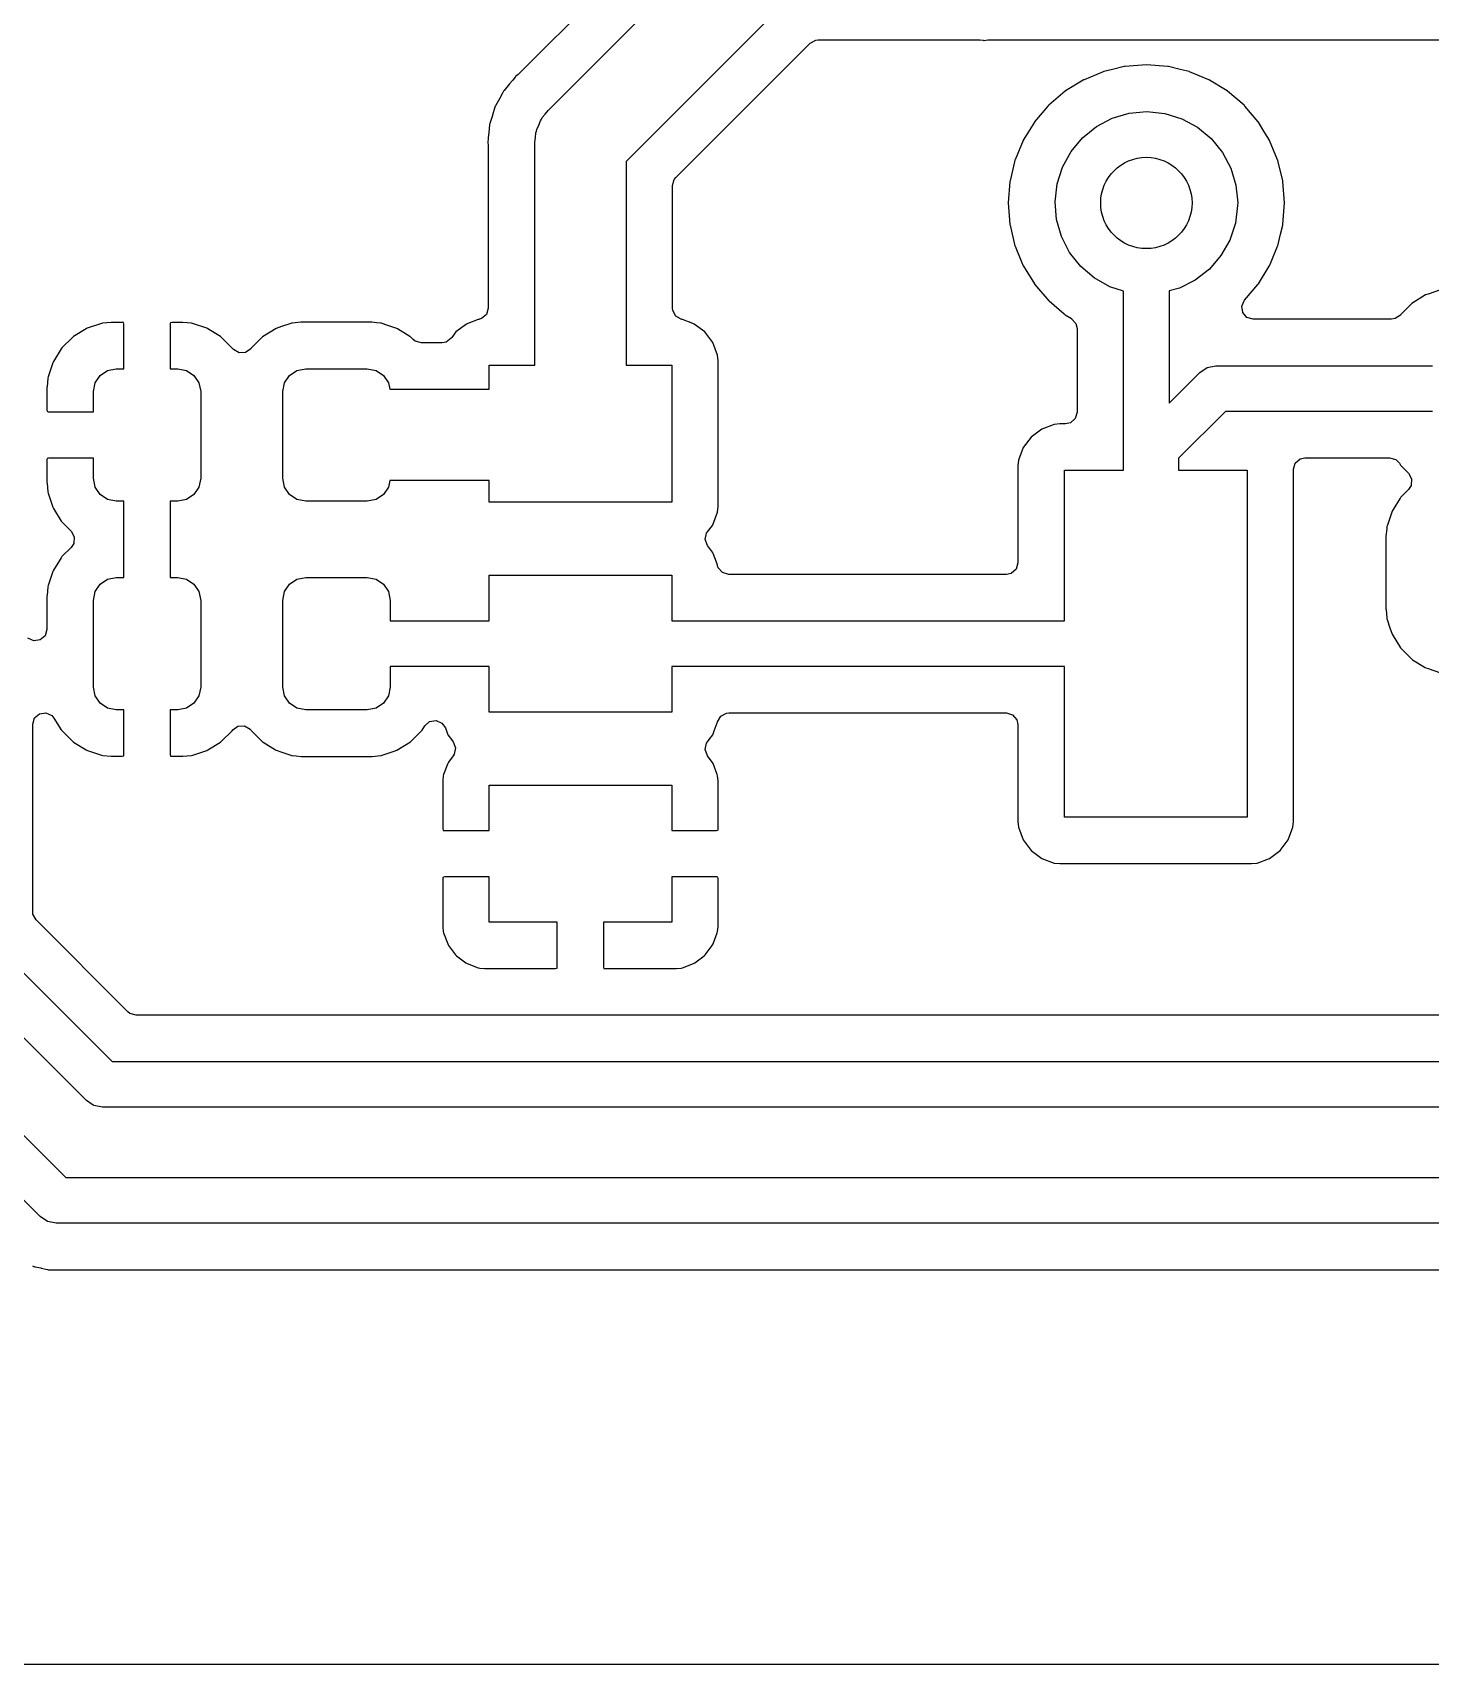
# Model space of a CAD drawing. Extents: x 3.94 to 7.52, y -4.52 to -2.62.
# Drawn here: x 5.63 to 6.232, y -4.52 to -3.817 of the extents above; entities that cross this region are included whole.
import ezdxf

# ---------------------------------------------------------------- set-up
doc = ezdxf.new("R2010")
doc.units = 0
doc.header["$MEASUREMENT"] = 0
doc.layers.add('BLACK', color=7, linetype='CONTINUOUS')

msp = doc.modelspace()

# ---------------------------------------------------------------- linework, layer by layer
at = {"layer": 'BLACK', "linetype": 'CONTINUOUS'}
for p, q in [((5.92042, -3.75343), (5.83963, -3.83422)), ((5.85206, -3.8501), (5.93608, -3.76608)), ((5.95815, -3.79969), (5.88567, -3.87217)), ((5.90714, -3.87901), (5.96499, -3.82116)), ((5.96499, -3.82116), (5.96745, -3.81982)), ((5.96745, -3.81982), (5.9685, -3.8197)), ((5.9685, -3.8197), (6.03772, -3.8197)), ((6.03772, -3.8197), (6.03822, -3.81973)), ((6.03822, -3.81973), (6.03962, -3.81987)), ((6.03962, -3.81987), (6.03962, -3.81987)), ((6.03962, -3.81987), (6.03986, -3.8199)), ((6.03986, -3.8199), (6.04166, -3.81973)), ((6.04166, -3.81973), (6.04212, -3.8197)), ((6.04212, -3.8197), (6.62757, -3.8197)), ((6.09141, -3.83342), (6.08313, -3.83685)), ((6.09159, -3.83334), (6.09141, -3.83342)), ((6.09141, -3.83342), (6.09141, -3.83342)), ((6.0954, -3.83243), (6.09159, -3.83334)), ((6.10049, -3.83121), (6.0954, -3.83243)), ((6.10068, -3.83116), (6.10049, -3.83121)), ((6.10049, -3.83121), (6.10049, -3.83121)), ((6.11, -3.83043), (6.10068, -3.83116)), ((6.11932, -3.83116), (6.11, -3.83043)), ((6.11951, -3.83121), (6.11932, -3.83116)), ((6.1246, -3.83243), (6.11951, -3.83121)), ((6.11951, -3.83121), (6.11951, -3.83121)), ((6.12841, -3.83334), (6.1246, -3.83243)), ((6.12859, -3.83342), (6.12841, -3.83334)), ((6.13687, -3.83685), (6.12859, -3.83342)), ((6.12859, -3.83342), (6.12859, -3.83342)), ((5.83542, -3.83867), (5.83306, -3.84148)), ((5.83545, -3.83864), (5.83542, -3.83867)), ((5.83652, -3.83733), (5.83545, -3.83864)), ((5.83661, -3.83724), (5.83652, -3.83733)), ((5.83667, -3.83717), (5.83661, -3.83724)), ((5.8368, -3.83702), (5.83667, -3.83717)), ((5.83791, -3.8357), (5.8368, -3.83702)), ((5.83807, -3.83551), (5.83791, -3.8357)), ((5.83923, -3.83458), (5.83807, -3.83551)), ((5.83963, -3.83422), (5.83923, -3.83458)), ((6.08279, -3.83702), (6.07515, -3.8417)), ((6.08295, -3.83692), (6.08279, -3.83702)), ((6.08313, -3.83685), (6.08295, -3.83692)), ((6.08313, -3.83685), (6.08313, -3.83685)), ((6.13705, -3.83692), (6.13687, -3.83685)), ((6.13687, -3.83685), (6.13687, -3.83685)), ((6.13721, -3.83702), (6.13705, -3.83692)), ((6.14485, -3.8417), (6.13721, -3.83702)), ((5.83108, -3.84509), (5.82943, -3.84809)), ((5.8311, -3.84504), (5.83108, -3.84509)), ((5.83235, -3.84271), (5.8311, -3.84504)), ((5.83283, -3.84182), (5.83235, -3.84271)), ((5.83296, -3.84166), (5.83283, -3.84182)), ((5.83306, -3.84148), (5.83296, -3.84166)), ((6.07498, -3.8418), (6.06788, -3.84788)), ((6.07515, -3.8417), (6.07498, -3.8418)), ((6.07515, -3.8417), (6.07515, -3.8417)), ((6.14502, -3.8418), (6.14485, -3.8417)), ((6.14485, -3.8417), (6.14485, -3.8417)), ((6.15212, -3.84788), (6.14502, -3.8418)), ((5.82807, -3.85223), (5.82696, -3.85572)), ((5.82808, -3.85219), (5.82807, -3.85223)), ((5.82915, -3.84868), (5.82808, -3.85219)), ((5.82925, -3.8485), (5.82915, -3.84868)), ((5.82931, -3.8483), (5.82925, -3.8485)), ((5.82943, -3.84809), (5.82931, -3.8483)), ((5.82943, -3.84809), (5.82943, -3.84809)), ((5.84801, -3.85644), (5.84872, -3.85456)), ((5.84872, -3.85456), (5.84919, -3.85393)), ((5.84919, -3.85393), (5.84953, -3.85321)), ((5.84953, -3.85321), (5.85086, -3.8517)), ((5.85086, -3.8517), (5.85206, -3.8501)), ((6.06751, -3.8483), (6.0618, -3.85498)), ((6.06775, -3.84802), (6.06751, -3.8483)), ((6.06788, -3.84788), (6.06775, -3.84802)), ((6.08844, -3.85706), (6.09525, -3.8535)), ((6.09525, -3.8535), (6.10262, -3.85133)), ((6.10262, -3.85133), (6.11027, -3.85063)), ((6.11027, -3.85063), (6.11792, -3.85143)), ((6.11792, -3.85143), (6.12526, -3.85371)), ((6.12526, -3.85371), (6.13202, -3.85736)), ((6.15225, -3.84802), (6.15212, -3.84788)), ((6.15249, -3.8483), (6.15225, -3.84802)), ((6.1582, -3.85498), (6.15249, -3.8483)), ((5.8265, -3.85982), (5.82628, -3.86178)), ((5.82628, -3.86178), (5.82628, -3.86192)), ((5.82651, -3.85974), (5.8265, -3.85977)), ((5.8265, -3.85977), (5.8265, -3.85982)), ((5.82687, -3.85613), (5.82651, -3.85974)), ((5.82694, -3.85593), (5.82687, -3.85613)), ((5.82696, -3.85572), (5.82694, -3.85593)), ((5.8463, -3.86378), (5.84661, -3.86179)), ((5.84661, -3.86179), (5.84676, -3.85979)), ((5.84676, -3.85979), (5.84704, -3.85905)), ((5.84704, -3.85905), (5.84716, -3.85826)), ((5.84716, -3.85826), (5.84801, -3.85644)), ((6.05889, -3.85974), (6.05692, -3.86295)), ((6.0617, -3.85515), (6.05889, -3.85974)), ((6.0618, -3.85498), (6.0617, -3.85515)), ((6.0617, -3.85515), (6.0617, -3.85515)), ((6.08245, -3.86187), (6.08844, -3.85706)), ((6.13202, -3.85736), (6.13794, -3.86226)), ((6.1583, -3.85515), (6.1582, -3.85498)), ((6.16111, -3.85974), (6.1583, -3.85515)), ((6.1583, -3.85515), (6.1583, -3.85515)), ((6.16308, -3.86295), (6.16111, -3.85974)), ((5.82626, -3.86218), (5.82609, -3.86388)), ((5.82609, -3.86388), (5.8262, -3.86503)), ((5.8262, -3.86503), (5.82626, -3.86567)), ((5.82628, -3.86196), (5.82626, -3.86218)), ((5.82626, -3.86567), (5.82628, -3.86614)), ((5.82628, -3.86192), (5.82628, -3.86196)), ((5.82628, -3.86614), (5.82628, -3.93533)), ((5.8463, -3.86402), (5.8463, -3.86378)), ((5.8463, -3.95992), (5.8463, -3.86402)), ((6.05685, -3.86313), (6.05342, -3.87141)), ((6.05692, -3.86295), (6.05685, -3.86313)), ((6.05685, -3.86313), (6.05685, -3.86313)), ((6.07381, -3.87449), (6.07752, -3.86776)), ((6.07752, -3.86776), (6.08245, -3.86187)), ((6.13794, -3.86226), (6.14279, -3.86821)), ((6.14279, -3.86821), (6.1464, -3.875)), ((6.16315, -3.86313), (6.16308, -3.86295)), ((6.16658, -3.87141), (6.16315, -3.86313)), ((6.16315, -3.86313), (6.16315, -3.86313)), ((5.88567, -3.87217), (5.88567, -3.95992)), ((6.05317, -3.87231), (6.05122, -3.88043)), ((6.05334, -3.87159), (6.05317, -3.87231)), ((6.05342, -3.87141), (6.05334, -3.87159)), ((6.07149, -3.88181), (6.07381, -3.87449)), ((6.1464, -3.875), (6.14862, -3.88235)), ((6.16666, -3.87159), (6.16658, -3.87141)), ((6.16683, -3.87231), (6.16666, -3.87159)), ((6.16878, -3.88043), (6.16683, -3.87231)), ((5.90569, -3.88252), (5.90648, -3.87983)), ((5.90569, -3.93533), (5.90569, -3.88252)), ((5.90648, -3.87983), (5.90714, -3.87901)), ((6.05116, -3.88068), (6.05043, -3.89)), ((6.05122, -3.88043), (6.05116, -3.88068)), ((6.07063, -3.88945), (6.07149, -3.88181)), ((6.14862, -3.88235), (6.14937, -3.89)), ((6.16884, -3.88068), (6.16878, -3.88043)), ((6.16957, -3.89), (6.16884, -3.88068)), ((6.07128, -3.89711), (6.07063, -3.88945)), ((6.05043, -3.89), (6.05116, -3.89932)), ((6.14935, -3.8911), (6.14839, -3.89872)), ((6.14937, -3.89), (6.14935, -3.8911)), ((6.16884, -3.89932), (6.16957, -3.89)), ((6.05116, -3.89932), (6.05121, -3.89951)), ((6.05121, -3.89951), (6.05121, -3.89951)), ((6.05121, -3.89951), (6.05214, -3.90342)), ((6.05214, -3.90342), (6.05334, -3.90841)), ((6.07339, -3.90449), (6.07128, -3.89711)), ((6.14839, -3.89872), (6.14597, -3.90601)), ((6.16666, -3.90841), (6.16786, -3.90342)), ((6.16786, -3.90342), (6.16879, -3.89951)), ((6.16879, -3.89951), (6.16884, -3.89932)), ((6.16879, -3.89951), (6.16879, -3.89951)), ((6.05334, -3.90841), (6.05342, -3.90859)), ((6.05342, -3.90859), (6.05342, -3.90859)), ((6.05342, -3.90859), (6.05621, -3.91534)), ((6.07691, -3.91133), (6.07339, -3.90449)), ((6.14597, -3.90601), (6.14217, -3.91269)), ((6.16379, -3.91534), (6.16658, -3.90859)), ((6.16658, -3.90859), (6.16666, -3.90841)), ((6.16658, -3.90859), (6.16658, -3.90859)), ((6.05621, -3.91534), (6.05692, -3.91705)), ((6.05692, -3.91705), (6.05702, -3.91721)), ((6.05702, -3.91721), (6.0617, -3.92485)), ((6.08168, -3.91735), (6.07691, -3.91133)), ((6.08753, -3.92233), (6.08168, -3.91735)), ((6.14217, -3.91269), (6.13715, -3.91851)), ((6.1583, -3.92485), (6.16298, -3.91721)), ((6.16298, -3.91721), (6.16308, -3.91705)), ((6.16308, -3.91705), (6.16379, -3.91534)), ((6.0617, -3.92485), (6.0617, -3.92485)), ((6.0617, -3.92485), (6.0618, -3.92502)), ((6.0618, -3.92502), (6.06788, -3.93212)), ((6.09424, -3.92608), (6.08753, -3.92233)), ((6.1311, -3.92324), (6.12424, -3.92671)), ((6.13715, -3.91851), (6.1311, -3.92324)), ((6.15227, -3.93196), (6.15807, -3.92516)), ((6.15807, -3.92516), (6.1582, -3.92502)), ((6.15807, -3.92516), (6.15807, -3.92516)), ((6.1582, -3.92502), (6.1583, -3.92485)), ((6.1583, -3.92485), (6.1583, -3.92485)), ((6.06788, -3.93212), (6.06802, -3.93225)), ((6.10016, -3.928), (6.09424, -3.92608)), ((6.10016, -4.0052), (6.10016, -3.928)), ((6.12424, -3.92671), (6.11984, -3.92793)), ((6.11984, -3.92793), (6.11984, -3.97624)), ((6.15113, -3.93447), (6.15227, -3.93196)), ((6.23041, -3.92962), (6.22449, -3.93329)), ((6.23156, -3.92924), (6.23041, -3.92962)), ((6.23676, -3.92751), (6.23156, -3.92924)), ((5.82549, -3.93802), (5.82338, -3.93985)), ((5.82628, -3.93533), (5.82549, -3.93802)), ((5.90578, -3.9363), (5.90569, -3.93533)), ((5.90708, -3.93877), (5.90578, -3.9363)), ((5.90947, -3.94014), (5.90708, -3.93877)), ((6.06802, -3.93225), (6.07459, -3.93786)), ((6.07459, -3.93786), (6.07498, -3.9382)), ((6.07498, -3.9382), (6.07768, -3.93985)), ((6.15153, -3.93724), (6.15113, -3.93447)), ((6.15336, -3.93935), (6.15153, -3.93724)), ((6.21952, -3.9383), (6.21731, -3.93987)), ((6.21957, -3.93822), (6.21952, -3.9383)), ((6.22449, -3.93329), (6.21957, -3.93822)), ((5.65288, -3.94424), (5.64745, -3.9476)), ((5.65339, -3.944), (5.65288, -3.94424)), ((5.65946, -3.94197), (5.65339, -3.944)), ((5.65999, -3.94186), (5.65946, -3.94197)), ((5.66376, -3.94147), (5.65999, -3.94186)), ((5.66401, -3.94146), (5.66376, -3.94147)), ((5.66862, -3.94146), (5.66401, -3.94146)), ((5.66892, -3.94152), (5.66862, -3.94146)), ((5.66898, -3.94157), (5.66892, -3.94152)), ((5.66915, -3.94217), (5.66898, -3.94157)), ((5.66915, -3.96146), (5.66915, -3.94217)), ((5.68922, -3.94169), (5.68915, -3.94199)), ((5.68915, -3.94199), (5.68915, -3.96146)), ((5.68927, -3.94163), (5.68922, -3.94169)), ((5.68987, -3.94146), (5.68927, -3.94163)), ((5.6943, -3.94146), (5.68987, -3.94146)), ((5.69455, -3.94147), (5.6943, -3.94146)), ((5.69826, -3.94185), (5.69455, -3.94147)), ((5.69879, -3.94196), (5.69826, -3.94185)), ((5.70487, -3.94398), (5.69879, -3.94196)), ((5.70538, -3.94422), (5.70487, -3.94398)), ((5.71082, -3.94757), (5.70538, -3.94422)), ((5.73481, -3.94407), (5.72888, -3.94774)), ((5.73709, -3.94331), (5.73481, -3.94407)), ((5.74115, -3.94195), (5.73709, -3.94331)), ((5.74141, -3.94187), (5.74115, -3.94195)), ((5.74115, -3.94195), (5.74115, -3.94195)), ((5.74168, -3.94184), (5.74141, -3.94187)), ((5.74545, -3.94145), (5.74168, -3.94184)), ((5.74168, -3.94184), (5.74168, -3.94184)), ((5.74557, -3.94144), (5.74545, -3.94145)), ((5.74545, -3.94145), (5.74545, -3.94145)), ((5.77612, -3.94144), (5.74557, -3.94144)), ((5.77811, -3.94164), (5.77612, -3.94144)), ((5.77996, -3.94183), (5.77811, -3.94164)), ((5.78023, -3.94186), (5.77996, -3.94183)), ((5.77996, -3.94183), (5.77996, -3.94183)), ((5.78049, -3.94194), (5.78023, -3.94186)), ((5.78254, -3.94262), (5.78049, -3.94194)), ((5.78049, -3.94194), (5.78049, -3.94194)), ((5.78684, -3.94405), (5.78254, -3.94262)), ((5.78709, -3.9442), (5.78684, -3.94405)), ((5.79251, -3.94755), (5.78709, -3.9442)), ((5.78709, -3.9442), (5.78709, -3.9442)), ((5.81231, -3.94562), (5.81059, -3.94792)), ((5.8169, -3.94218), (5.81231, -3.94562)), ((5.81753, -3.94194), (5.8169, -3.94218)), ((5.82198, -3.94028), (5.81753, -3.94194)), ((5.82227, -3.94017), (5.82198, -3.94028)), ((5.82198, -3.94028), (5.82198, -3.94028)), ((5.82253, -3.94014), (5.82227, -3.94017)), ((5.82338, -3.93985), (5.82253, -3.94014)), ((5.9097, -3.94017), (5.90947, -3.94014)), ((5.90999, -3.94028), (5.9097, -3.94017)), ((5.91444, -3.94194), (5.90999, -3.94028)), ((5.90999, -3.94028), (5.90999, -3.94028)), ((5.91507, -3.94218), (5.91444, -3.94194)), ((5.91966, -3.94562), (5.91507, -3.94218)), ((5.9231, -3.95021), (5.91966, -3.94562)), ((6.07768, -3.93985), (6.07777, -3.9399)), ((6.07777, -3.9399), (6.07964, -3.94198)), ((6.07964, -3.94198), (6.08014, -3.94413)), ((6.08014, -3.94413), (6.08014, -3.98022)), ((6.15604, -3.94014), (6.15336, -3.93935)), ((6.21569, -3.94014), (6.15604, -3.94014)), ((6.21731, -3.93987), (6.21569, -3.94014)), ((5.64214, -3.95292), (5.63879, -3.95836)), ((5.64249, -3.95247), (5.64214, -3.95292)), ((5.647, -3.94796), (5.64249, -3.95247)), ((5.64745, -3.9476), (5.647, -3.94796)), ((5.71127, -3.94792), (5.71082, -3.94757)), ((5.71578, -3.95243), (5.71127, -3.94792)), ((5.7161, -3.95283), (5.71578, -3.95243)), ((5.71639, -3.95317), (5.7161, -3.95283)), ((5.71881, -3.95457), (5.71639, -3.95317)), ((5.72385, -3.95284), (5.7216, -3.95444)), ((5.72396, -3.95267), (5.72385, -3.95284)), ((5.72888, -3.94774), (5.72396, -3.95267)), ((5.79277, -3.9477), (5.79251, -3.94755)), ((5.79302, -3.94796), (5.79277, -3.9477)), ((5.79391, -3.94885), (5.79302, -3.94796)), ((5.79473, -3.94951), (5.79391, -3.94885)), ((5.79742, -3.9503), (5.79473, -3.94951)), ((5.80633, -3.9503), (5.79742, -3.9503)), ((5.80806, -3.94998), (5.80633, -3.9503)), ((5.8103, -3.94831), (5.80806, -3.94998)), ((5.81059, -3.94792), (5.8103, -3.94831)), ((5.92511, -3.95558), (5.9231, -3.95021)), ((5.63854, -3.95887), (5.63653, -3.96495)), ((5.63879, -3.95836), (5.63854, -3.95887)), ((5.7216, -3.95444), (5.71881, -3.95457)), ((5.82661, -3.97031), (5.82661, -3.95992)), ((5.82661, -3.95992), (5.8463, -3.95992)), ((5.88567, -3.95992), (5.90535, -3.95992)), ((5.90535, -3.95992), (5.90535, -4.01898)), ((5.92537, -3.95803), (5.92511, -3.95558)), ((5.92537, -4.02087), (5.92537, -3.95803)), ((6.13623, -3.96091), (6.14, -3.96016)), ((6.14, -3.96016), (6.23332, -3.96016)), ((5.63642, -3.96548), (5.63604, -3.96919)), ((5.63653, -3.96495), (5.63642, -3.96548)), ((5.65677, -3.96753), (5.65891, -3.96434)), ((5.65891, -3.96434), (5.6621, -3.96221)), ((5.6621, -3.96221), (5.66587, -3.96146)), ((5.66587, -3.96146), (5.66915, -3.96146)), ((5.68915, -3.96146), (5.69244, -3.96146)), ((5.69244, -3.96146), (5.69621, -3.96221)), ((5.69621, -3.96221), (5.6994, -3.96434)), ((5.6994, -3.96434), (5.70153, -3.96753)), ((5.73847, -3.96753), (5.7406, -3.96434)), ((5.7406, -3.96434), (5.74379, -3.96221)), ((5.74379, -3.96221), (5.74756, -3.96146)), ((5.74756, -3.96146), (5.77413, -3.96146)), ((5.77413, -3.96146), (5.7779, -3.96221)), ((5.7779, -3.96221), (5.78109, -3.96434)), ((5.78109, -3.96434), (5.78323, -3.96753)), ((6.11984, -3.97624), (6.13304, -3.96304)), ((6.13304, -3.96304), (6.13623, -3.96091)), ((5.63604, -3.96919), (5.63602, -3.96944)), ((5.63602, -3.96944), (5.63602, -3.97929)), ((5.65602, -3.9713), (5.65677, -3.96753)), ((5.65602, -3.98), (5.65602, -3.9713)), ((5.70153, -3.96753), (5.70228, -3.9713)), ((5.70228, -3.9713), (5.70228, -4.0087)), ((5.73772, -3.9713), (5.73847, -3.96753)), ((5.73772, -4.0087), (5.73772, -3.9713)), ((5.78323, -3.96753), (5.78378, -3.97031)), ((5.78378, -3.97031), (5.82661, -3.97031)), ((5.63602, -3.97929), (5.6362, -3.97989)), ((5.6362, -3.97989), (5.63625, -3.97993)), ((5.63625, -3.97993), (5.63656, -3.98)), ((5.63656, -3.98), (5.65602, -3.98)), ((6.08014, -3.98022), (6.07935, -3.9829)), ((6.14408, -3.97984), (6.12386, -4.00006)), ((6.23332, -3.97984), (6.14408, -3.97984)), ((6.06493, -3.98746), (6.06034, -3.9909)), ((6.0703, -3.98544), (6.06493, -3.98746)), ((6.07275, -3.98518), (6.0703, -3.98544)), ((6.07518, -3.98518), (6.07275, -3.98518)), ((6.07724, -3.98473), (6.07518, -3.98518)), ((6.07935, -3.9829), (6.07724, -3.98473)), ((6.0569, -3.99548), (6.05489, -4.00085)), ((6.06034, -3.9909), (6.0569, -3.99548)), ((5.63609, -4.00023), (5.63602, -4.00053)), ((5.63602, -4.00053), (5.63602, -4.01055)), ((5.63614, -4.00018), (5.63609, -4.00023)), ((5.63674, -4), (5.63614, -4.00018)), ((5.65602, -4), (5.63674, -4)), ((5.65602, -4.0087), (5.65602, -4)), ((6.05489, -4.00085), (6.05463, -4.0033)), ((6.12386, -4.00006), (6.12386, -4.0052)), ((6.17341, -4.00482), (6.17419, -4.00214)), ((6.17419, -4.00214), (6.17631, -4.00031)), ((6.17631, -4.00031), (6.17837, -3.99986)), ((6.17837, -3.99986), (6.21485, -3.99986)), ((6.21485, -3.99986), (6.21753, -4.00065)), ((6.21753, -4.00065), (6.21907, -4.00221)), ((6.21907, -4.00221), (6.21961, -4.00308)), ((5.65677, -4.01247), (5.65602, -4.0087)), ((5.70228, -4.0087), (5.70153, -4.01247)), ((5.73847, -4.01247), (5.73772, -4.0087)), ((6.05463, -4.0033), (6.05463, -4.04518)), ((6.07465, -4.07016), (6.07465, -4.0052)), ((6.07465, -4.0052), (6.10016, -4.0052)), ((6.12386, -4.0052), (6.15339, -4.0052)), ((6.15339, -4.0052), (6.15339, -4.1548)), ((6.17341, -4.1567), (6.17341, -4.00482)), ((6.21961, -4.00308), (6.21981, -4.00329)), ((6.21981, -4.00329), (6.22301, -4.00649)), ((6.22301, -4.00649), (6.22436, -4.00894)), ((6.22436, -4.00894), (6.22416, -4.01173)), ((5.63602, -4.01055), (5.63604, -4.01081)), ((5.63604, -4.01081), (5.63643, -4.01458)), ((5.63643, -4.01458), (5.63654, -4.0151)), ((5.63654, -4.0151), (5.63857, -4.02117)), ((5.65891, -4.01566), (5.65677, -4.01247)), ((5.6621, -4.01779), (5.65891, -4.01566)), ((5.6994, -4.01566), (5.69621, -4.01779)), ((5.70153, -4.01247), (5.6994, -4.01566)), ((5.7406, -4.01566), (5.73847, -4.01247)), ((5.74379, -4.01779), (5.7406, -4.01566)), ((5.78109, -4.01566), (5.7779, -4.01779)), ((5.78323, -4.01247), (5.78109, -4.01566)), ((5.78378, -4.00969), (5.78323, -4.01247)), ((5.82661, -4.00969), (5.78378, -4.00969)), ((5.82661, -4.01898), (5.82661, -4.00969)), ((6.22005, -4.01647), (6.21957, -4.01696)), ((6.22302, -4.0135), (6.22005, -4.01647)), ((6.22416, -4.01173), (6.22302, -4.0135)), ((5.63857, -4.02117), (5.63881, -4.02169)), ((5.63881, -4.02169), (5.64217, -4.02712)), ((5.66587, -4.01854), (5.6621, -4.01779)), ((5.66915, -4.01854), (5.66587, -4.01854)), ((5.66915, -4.05146), (5.66915, -4.01854)), ((5.69244, -4.01854), (5.68915, -4.01854)), ((5.68915, -4.01854), (5.68915, -4.05146)), ((5.69621, -4.01779), (5.69244, -4.01854)), ((5.74756, -4.01854), (5.74379, -4.01779)), ((5.77413, -4.01854), (5.74756, -4.01854)), ((5.7779, -4.01779), (5.77413, -4.01854)), ((5.90535, -4.01898), (5.82661, -4.01898)), ((5.9231, -4.02869), (5.92511, -4.02332)), ((5.92511, -4.02332), (5.92537, -4.02087)), ((6.21592, -4.02288), (6.21508, -4.02542)), ((6.21636, -4.02217), (6.21592, -4.02288)), ((6.21942, -4.0172), (6.21636, -4.02217)), ((6.21957, -4.01696), (6.21942, -4.0172)), ((6.21942, -4.0172), (6.21942, -4.0172)), ((5.64217, -4.02712), (5.64252, -4.02757)), ((5.64252, -4.02757), (5.64645, -4.03149)), ((5.9208, -4.03175), (5.92288, -4.02897)), ((5.92288, -4.02897), (5.9231, -4.02869)), ((5.92288, -4.02897), (5.92288, -4.02897)), ((6.21363, -4.03045), (6.21331, -4.03361)), ((6.2137, -4.02976), (6.21363, -4.03045)), ((6.21373, -4.02949), (6.2137, -4.02976)), ((6.2137, -4.02976), (6.2137, -4.02976)), ((6.21393, -4.02887), (6.21373, -4.02949)), ((6.21508, -4.02542), (6.21393, -4.02887)), ((5.64645, -4.03149), (5.64779, -4.03394)), ((5.64759, -4.03673), (5.64646, -4.0385)), ((5.64779, -4.03394), (5.64759, -4.03673)), ((5.91982, -4.03508), (5.92042, -4.03235)), ((5.9208, -4.0377), (5.91982, -4.03508)), ((5.92042, -4.03235), (5.9208, -4.03175)), ((5.92288, -4.04048), (5.9208, -4.0377)), ((6.21331, -4.03361), (6.21331, -4.06513)), ((5.64214, -4.04292), (5.63879, -4.04836)), ((5.64249, -4.04247), (5.64214, -4.04292)), ((5.64646, -4.0385), (5.64249, -4.04247)), ((5.9231, -4.04076), (5.92288, -4.04048)), ((5.92322, -4.04109), (5.9231, -4.04076)), ((5.92465, -4.04491), (5.92322, -4.04109)), ((5.63854, -4.04887), (5.63653, -4.05495)), ((5.63879, -4.04836), (5.63854, -4.04887)), ((5.6621, -4.05221), (5.66587, -4.05146)), ((5.66587, -4.05146), (5.66915, -4.05146)), ((5.68915, -4.05146), (5.69244, -4.05146)), ((5.69244, -4.05146), (5.69621, -4.05221)), ((5.74379, -4.05221), (5.74756, -4.05146)), ((5.74756, -4.05146), (5.77413, -4.05146)), ((5.77413, -4.05146), (5.7779, -4.05221)), ((5.82661, -4.07016), (5.82661, -4.05047)), ((5.82661, -4.05047), (5.90535, -4.05047)), ((5.90535, -4.05047), (5.90535, -4.07016)), ((5.92511, -4.04613), (5.92465, -4.04491)), ((5.92514, -4.04639), (5.92511, -4.04613)), ((5.92543, -4.04724), (5.92514, -4.04639)), ((5.92726, -4.04935), (5.92543, -4.04724)), ((5.92994, -4.05014), (5.92726, -4.04935)), ((6.04967, -4.05014), (5.92994, -4.05014)), ((6.05173, -4.04969), (6.04967, -4.05014)), ((6.05384, -4.04786), (6.05173, -4.04969)), ((6.05463, -4.04518), (6.05384, -4.04786)), ((5.63642, -4.05548), (5.63604, -4.05919)), ((5.63653, -4.05495), (5.63642, -4.05548)), ((5.65602, -4.0613), (5.65677, -4.05753)), ((5.65677, -4.05753), (5.65891, -4.05434)), ((5.65891, -4.05434), (5.6621, -4.05221)), ((5.69621, -4.05221), (5.6994, -4.05434)), ((5.6994, -4.05434), (5.70153, -4.05753)), ((5.70153, -4.05753), (5.70228, -4.0613)), ((5.73772, -4.0613), (5.73847, -4.05753)), ((5.73847, -4.05753), (5.7406, -4.05434)), ((5.7406, -4.05434), (5.74379, -4.05221)), ((5.7779, -4.05221), (5.78109, -4.05434)), ((5.78109, -4.05434), (5.78323, -4.05753)), ((5.78323, -4.05753), (5.78398, -4.0613)), ((5.63604, -4.05919), (5.63602, -4.05944)), ((5.63602, -4.05944), (5.63602, -4.07388)), ((5.65602, -4.0987), (5.65602, -4.0613)), ((5.70228, -4.0613), (5.70228, -4.0987)), ((5.73772, -4.0987), (5.73772, -4.0613)), ((5.78398, -4.0613), (5.78398, -4.07016)), ((6.21331, -4.06513), (6.21332, -4.06526)), ((6.21332, -4.06526), (6.21332, -4.06526)), ((6.21332, -4.06526), (6.2137, -4.06891)), ((5.78398, -4.07016), (5.82661, -4.07016)), ((5.90535, -4.07016), (6.07465, -4.07016)), ((6.2137, -4.06891), (6.21374, -4.0693)), ((6.21374, -4.0693), (6.21382, -4.06956)), ((6.21382, -4.06956), (6.21382, -4.06956)), ((6.21382, -4.06956), (6.21503, -4.07317)), ((5.63036, -4.07879), (5.62781, -4.07763)), ((5.63312, -4.07839), (5.63036, -4.07879)), ((5.63524, -4.07656), (5.63312, -4.07839)), ((5.63602, -4.07388), (5.63524, -4.07656)), ((6.21503, -4.07317), (6.21594, -4.0759)), ((6.21594, -4.0759), (6.21961, -4.08182)), ((6.21961, -4.08182), (6.22453, -4.08674)), ((6.22453, -4.08674), (6.22478, -4.0869)), ((6.22478, -4.0869), (6.22478, -4.0869)), ((6.22478, -4.0869), (6.23018, -4.09022)), ((5.82661, -4.08984), (5.78398, -4.08984)), ((5.78398, -4.08984), (5.78398, -4.0987)), ((5.82661, -4.10953), (5.82661, -4.08984)), ((6.07465, -4.08984), (5.90535, -4.08984)), ((5.90535, -4.08984), (5.90535, -4.10953)), ((6.07465, -4.1548), (6.07465, -4.08984)), ((6.23018, -4.09022), (6.23046, -4.0904)), ((6.23046, -4.0904), (6.23152, -4.09075)), ((6.23152, -4.09075), (6.23681, -4.09251)), ((5.65677, -4.10247), (5.65602, -4.0987)), ((5.70228, -4.0987), (5.70153, -4.10247)), ((5.73847, -4.10247), (5.73772, -4.0987)), ((5.78398, -4.0987), (5.78323, -4.10247)), ((5.65891, -4.10566), (5.65677, -4.10247)), ((5.6621, -4.10779), (5.65891, -4.10566)), ((5.66587, -4.10854), (5.6621, -4.10779)), ((5.69621, -4.10779), (5.69244, -4.10854)), ((5.6994, -4.10566), (5.69621, -4.10779)), ((5.70153, -4.10247), (5.6994, -4.10566)), ((5.7406, -4.10566), (5.73847, -4.10247)), ((5.74379, -4.10779), (5.7406, -4.10566)), ((5.74756, -4.10854), (5.74379, -4.10779)), ((5.7779, -4.10779), (5.77413, -4.10854)), ((5.78109, -4.10566), (5.7779, -4.10779)), ((5.78323, -4.10247), (5.78109, -4.10566)), ((5.62986, -4.11468), (5.63065, -4.11199)), ((5.62986, -4.19558), (5.62986, -4.11468)), ((5.63065, -4.11199), (5.63276, -4.11016)), ((5.63276, -4.11016), (5.63553, -4.10977)), ((5.63553, -4.10977), (5.63807, -4.11093)), ((5.63807, -4.11093), (5.63904, -4.11207)), ((5.63904, -4.11207), (5.64217, -4.11712)), ((5.66915, -4.10854), (5.66587, -4.10854)), ((5.66915, -4.12801), (5.66915, -4.10854)), ((5.69244, -4.10854), (5.68915, -4.10854)), ((5.68915, -4.10854), (5.68915, -4.12783)), ((5.77413, -4.10854), (5.74756, -4.10854)), ((5.7989, -4.11543), (5.80098, -4.11356)), ((5.80098, -4.11356), (5.80374, -4.11311)), ((5.80374, -4.11311), (5.8063, -4.11423)), ((5.8063, -4.11423), (5.80777, -4.11629)), ((5.90535, -4.10953), (5.82661, -4.10953)), ((5.92372, -4.11758), (5.925, -4.11416)), ((5.925, -4.11416), (5.92511, -4.11387)), ((5.925, -4.11416), (5.925, -4.11416)), ((5.92511, -4.11387), (5.92513, -4.11364)), ((5.92513, -4.11364), (5.9265, -4.11125)), ((5.9265, -4.11125), (5.92898, -4.10996)), ((5.92898, -4.10996), (5.92994, -4.10986)), ((5.92994, -4.10986), (6.04967, -4.10986)), ((6.04967, -4.10986), (6.05235, -4.11065)), ((6.05235, -4.11065), (6.05418, -4.11276)), ((6.05418, -4.11276), (6.05463, -4.11482)), ((6.05463, -4.11482), (6.05463, -4.1567)), ((5.64217, -4.11712), (5.64252, -4.11757)), ((5.64252, -4.11757), (5.64704, -4.12208)), ((5.64704, -4.12208), (5.64749, -4.12243)), ((5.71086, -4.1224), (5.71131, -4.12204)), ((5.71131, -4.12204), (5.71582, -4.11753)), ((5.71582, -4.11753), (5.71609, -4.11717)), ((5.71609, -4.11717), (5.71837, -4.11556)), ((5.71837, -4.11556), (5.72117, -4.11543)), ((5.72117, -4.11543), (5.72358, -4.11683)), ((5.72358, -4.11683), (5.72385, -4.11714)), ((5.72385, -4.11714), (5.724, -4.11738)), ((5.724, -4.11738), (5.7242, -4.11758)), ((5.7242, -4.11758), (5.72609, -4.11947)), ((5.72609, -4.11947), (5.72893, -4.1223)), ((5.79281, -4.12226), (5.79773, -4.11733)), ((5.79773, -4.11733), (5.7989, -4.11543)), ((5.80777, -4.11629), (5.80872, -4.11884)), ((5.80872, -4.11884), (5.80887, -4.11924)), ((5.80887, -4.11924), (5.81042, -4.1213)), ((5.81042, -4.1213), (5.81118, -4.12232)), ((5.92079, -4.12232), (5.92155, -4.1213)), ((5.92155, -4.1213), (5.9231, -4.11924)), ((5.9231, -4.11924), (5.92372, -4.11758)), ((5.64749, -4.12243), (5.65292, -4.12578)), ((5.65292, -4.12578), (5.65344, -4.12602)), ((5.65344, -4.12602), (5.65952, -4.12804)), ((5.65952, -4.12804), (5.66004, -4.12815)), ((5.66004, -4.12815), (5.66376, -4.12853)), ((5.66376, -4.12853), (5.66401, -4.12854)), ((5.66401, -4.12854), (5.66844, -4.12854)), ((5.66844, -4.12854), (5.66904, -4.12837)), ((5.66904, -4.12837), (5.66909, -4.12831)), ((5.66909, -4.12831), (5.66915, -4.12801)), ((5.68915, -4.12783), (5.68933, -4.12843)), ((5.68933, -4.12843), (5.68938, -4.12848)), ((5.68938, -4.12848), (5.68969, -4.12854)), ((5.68969, -4.12854), (5.6943, -4.12854)), ((5.6943, -4.12854), (5.69455, -4.12853)), ((5.69455, -4.12853), (5.69832, -4.12814)), ((5.69832, -4.12814), (5.69884, -4.12803)), ((5.69884, -4.12803), (5.70491, -4.126)), ((5.70491, -4.126), (5.70543, -4.12576)), ((5.70543, -4.12576), (5.71086, -4.1224)), ((5.72893, -4.1223), (5.72917, -4.12245)), ((5.72917, -4.12245), (5.72917, -4.12245)), ((5.72917, -4.12245), (5.73458, -4.12578)), ((5.73458, -4.12578), (5.73485, -4.12595)), ((5.73485, -4.12595), (5.73727, -4.12675)), ((5.73727, -4.12675), (5.74121, -4.12806)), ((5.74121, -4.12806), (5.74121, -4.12806)), ((5.74121, -4.12806), (5.74146, -4.12814)), ((5.74146, -4.12814), (5.74173, -4.12817)), ((5.74173, -4.12817), (5.74173, -4.12817)), ((5.74173, -4.12817), (5.74343, -4.12834)), ((5.74343, -4.12834), (5.74557, -4.12856)), ((5.74557, -4.12856), (5.77612, -4.12856)), ((5.77612, -4.12856), (5.77625, -4.12855)), ((5.77625, -4.12855), (5.78001, -4.12816)), ((5.77625, -4.12855), (5.77625, -4.12855)), ((5.78001, -4.12816), (5.78028, -4.12813)), ((5.78001, -4.12816), (5.78001, -4.12816)), ((5.78028, -4.12813), (5.78054, -4.12805)), ((5.78054, -4.12805), (5.78574, -4.12631)), ((5.78054, -4.12805), (5.78054, -4.12805)), ((5.78574, -4.12631), (5.78689, -4.12593)), ((5.78689, -4.12593), (5.79281, -4.12226)), ((5.81118, -4.12827), (5.8091, -4.13104)), ((5.81118, -4.12232), (5.81216, -4.12494)), ((5.81156, -4.12767), (5.81118, -4.12827)), ((5.81216, -4.12494), (5.81156, -4.12767)), ((5.91981, -4.12565), (5.9204, -4.12292)), ((5.92079, -4.12827), (5.91981, -4.12565)), ((5.9204, -4.12292), (5.92079, -4.12232)), ((5.92287, -4.13104), (5.92079, -4.12827)), ((5.80877, -4.13165), (5.80699, -4.13639)), ((5.8091, -4.13104), (5.80877, -4.13165)), ((5.9232, -4.13165), (5.92287, -4.13104)), ((5.92498, -4.13639), (5.9232, -4.13165)), ((5.80663, -4.139), (5.80661, -4.13926)), ((5.80661, -4.13926), (5.80661, -4.15984)), ((5.80685, -4.13699), (5.80663, -4.139)), ((5.80699, -4.13639), (5.80685, -4.13699)), ((5.82661, -4.16055), (5.82661, -4.14102)), ((5.82661, -4.14102), (5.90535, -4.14102)), ((5.90535, -4.14102), (5.90535, -4.16055)), ((5.92512, -4.13699), (5.92498, -4.13639)), ((5.92534, -4.139), (5.92512, -4.13699)), ((5.92535, -4.13926), (5.92534, -4.139)), ((5.92535, -4.16002), (5.92535, -4.13926)), ((6.05463, -4.1567), (6.05489, -4.15915)), ((6.15339, -4.1548), (6.07465, -4.1548)), ((6.17314, -4.15915), (6.17341, -4.1567)), ((5.80661, -4.15984), (5.80679, -4.16044)), ((5.80679, -4.16044), (5.80685, -4.16049)), ((5.80685, -4.16049), (5.80715, -4.16055)), ((5.80715, -4.16055), (5.82661, -4.16055)), ((5.90535, -4.16055), (5.92464, -4.16055)), ((5.92464, -4.16055), (5.92524, -4.16038)), ((5.92524, -4.16038), (5.92529, -4.16032)), ((5.92529, -4.16032), (5.92535, -4.16002)), ((6.05489, -4.15915), (6.0569, -4.16452)), ((6.17113, -4.16452), (6.17314, -4.15915)), ((6.0569, -4.16452), (6.06034, -4.1691)), ((6.06034, -4.1691), (6.06493, -4.17254)), ((6.1631, -4.17254), (6.16769, -4.1691)), ((6.16769, -4.1691), (6.17113, -4.16452)), ((6.06493, -4.17254), (6.0703, -4.17456)), ((6.0703, -4.17456), (6.07275, -4.17482)), ((6.07275, -4.17482), (6.15528, -4.17482)), ((6.15528, -4.17482), (6.15773, -4.17456)), ((6.15773, -4.17456), (6.1631, -4.17254)), ((5.80668, -4.18078), (5.80661, -4.18108)), ((5.80661, -4.18108), (5.80661, -4.20184)), ((5.80673, -4.18073), (5.80668, -4.18078)), ((5.80733, -4.18055), (5.80673, -4.18073)), ((5.82661, -4.18055), (5.80733, -4.18055)), ((5.82661, -4.20008), (5.82661, -4.18055)), ((5.92482, -4.18055), (5.90535, -4.18055)), ((5.90535, -4.18055), (5.90535, -4.20008)), ((5.92512, -4.18062), (5.92482, -4.18055)), ((5.92518, -4.18066), (5.92512, -4.18062)), ((5.92535, -4.18126), (5.92518, -4.18066)), ((5.92535, -4.20184), (5.92535, -4.18126)), ((5.62998, -4.19663), (5.62986, -4.19558)), ((5.63132, -4.19908), (5.62998, -4.19663)), ((5.67092, -4.23868), (5.63132, -4.19908)), ((5.60984, -4.20592), (5.66408, -4.26016)), ((5.80661, -4.20184), (5.80663, -4.20211)), ((5.80663, -4.20211), (5.80685, -4.20411)), ((5.80685, -4.20411), (5.80699, -4.20471)), ((5.80699, -4.20471), (5.80877, -4.20945)), ((5.85598, -4.20008), (5.82661, -4.20008)), ((5.85598, -4.21955), (5.85598, -4.20008)), ((5.90535, -4.20008), (5.87598, -4.20008)), ((5.87598, -4.20008), (5.87598, -4.21937)), ((5.9232, -4.20945), (5.92498, -4.20471)), ((5.92498, -4.20471), (5.92512, -4.20411)), ((5.92512, -4.20411), (5.92534, -4.20211)), ((5.92534, -4.20211), (5.92535, -4.20184)), ((5.80877, -4.20945), (5.8091, -4.21006)), ((5.8091, -4.21006), (5.81211, -4.21408)), ((5.91985, -4.21408), (5.92287, -4.21006)), ((5.92287, -4.21006), (5.9232, -4.20945)), ((5.65304, -4.27696), (5.59304, -4.21696)), ((5.81211, -4.21408), (5.81261, -4.21458)), ((5.81261, -4.21458), (5.81663, -4.21759)), ((5.81663, -4.21759), (5.81724, -4.21793)), ((5.81724, -4.21793), (5.82198, -4.2197)), ((5.82198, -4.2197), (5.82258, -4.21985)), ((5.82258, -4.21985), (5.82459, -4.22006)), ((5.82459, -4.22006), (5.82486, -4.22008)), ((5.82486, -4.22008), (5.85527, -4.22008)), ((5.85527, -4.22008), (5.85587, -4.2199)), ((5.85587, -4.2199), (5.85592, -4.21985)), ((5.85592, -4.21985), (5.85598, -4.21955)), ((5.87598, -4.21937), (5.87616, -4.21997)), ((5.87616, -4.21997), (5.87622, -4.22001)), ((5.87622, -4.22001), (5.87652, -4.22008)), ((5.87652, -4.22008), (5.90711, -4.22008)), ((5.90711, -4.22008), (5.90738, -4.22006)), ((5.90738, -4.22006), (5.90938, -4.21985)), ((5.90938, -4.21985), (5.90998, -4.2197)), ((5.90998, -4.2197), (5.91473, -4.21793)), ((5.91473, -4.21793), (5.91534, -4.21759)), ((5.91534, -4.21759), (5.91936, -4.21458)), ((5.91936, -4.21458), (5.91985, -4.21408)), ((5.55984, -4.22592), (5.64408, -4.31016)), ((5.63304, -4.32696), (5.54304, -4.23696)), ((5.67174, -4.23935), (5.67092, -4.23868)), ((5.67442, -4.24014), (5.67174, -4.23935)), ((6.75558, -4.24014), (5.67442, -4.24014)), ((5.66408, -4.26016), (6.76592, -4.26016)), ((5.6559, -4.27887), (5.65304, -4.27696)), ((5.65304, -4.27696), (5.65304, -4.27696)), ((5.65623, -4.27909), (5.6559, -4.27887)), ((5.66, -4.27984), (5.65623, -4.27909)), ((6.77, -4.27984), (5.66, -4.27984)), ((5.64408, -4.31016), (7.07592, -4.31016)), ((5.63623, -4.32909), (5.63304, -4.32696)), ((5.64, -4.32984), (5.63623, -4.32909)), ((7.08, -4.32984), (5.64, -4.32984)), ((5.6298, -4.34825), (5.63002, -4.34833)), ((5.63002, -4.34833), (5.63025, -4.34841)), ((5.63025, -4.34841), (5.63051, -4.34853)), ((5.63051, -4.34853), (5.63079, -4.34859)), ((5.63079, -4.34859), (5.63079, -4.34859)), ((5.63079, -4.34859), (5.63332, -4.34911)), ((5.63332, -4.34911), (5.63349, -4.34915)), ((5.63349, -4.34915), (5.63628, -4.34983)), ((5.63628, -4.34983), (5.6365, -4.34985)), ((5.6365, -4.34985), (5.6365, -4.34985)), ((5.6365, -4.34985), (5.63672, -4.34986)), ((5.63672, -4.34986), (5.63672, -4.34986)), ((5.63672, -4.34986), (5.63688, -4.34987)), ((5.63688, -4.34987), (5.63705, -4.34989)), ((5.63705, -4.34989), (5.63733, -4.34995)), ((5.63733, -4.34995), (5.64037, -4.34986)), ((5.64037, -4.34986), (5.64051, -4.34986)), ((5.64051, -4.34986), (7.07736, -4.34986)), ((7.36539, -4.52), (4.05409, -4.52))]:
    msp.add_line(p, q, dxfattribs=at)
at = {"layer": 'BLACK'}
msp.add_circle((6.11, -3.89), 0.01969, dxfattribs=at)

doc.saveas('drawing.dxf')
